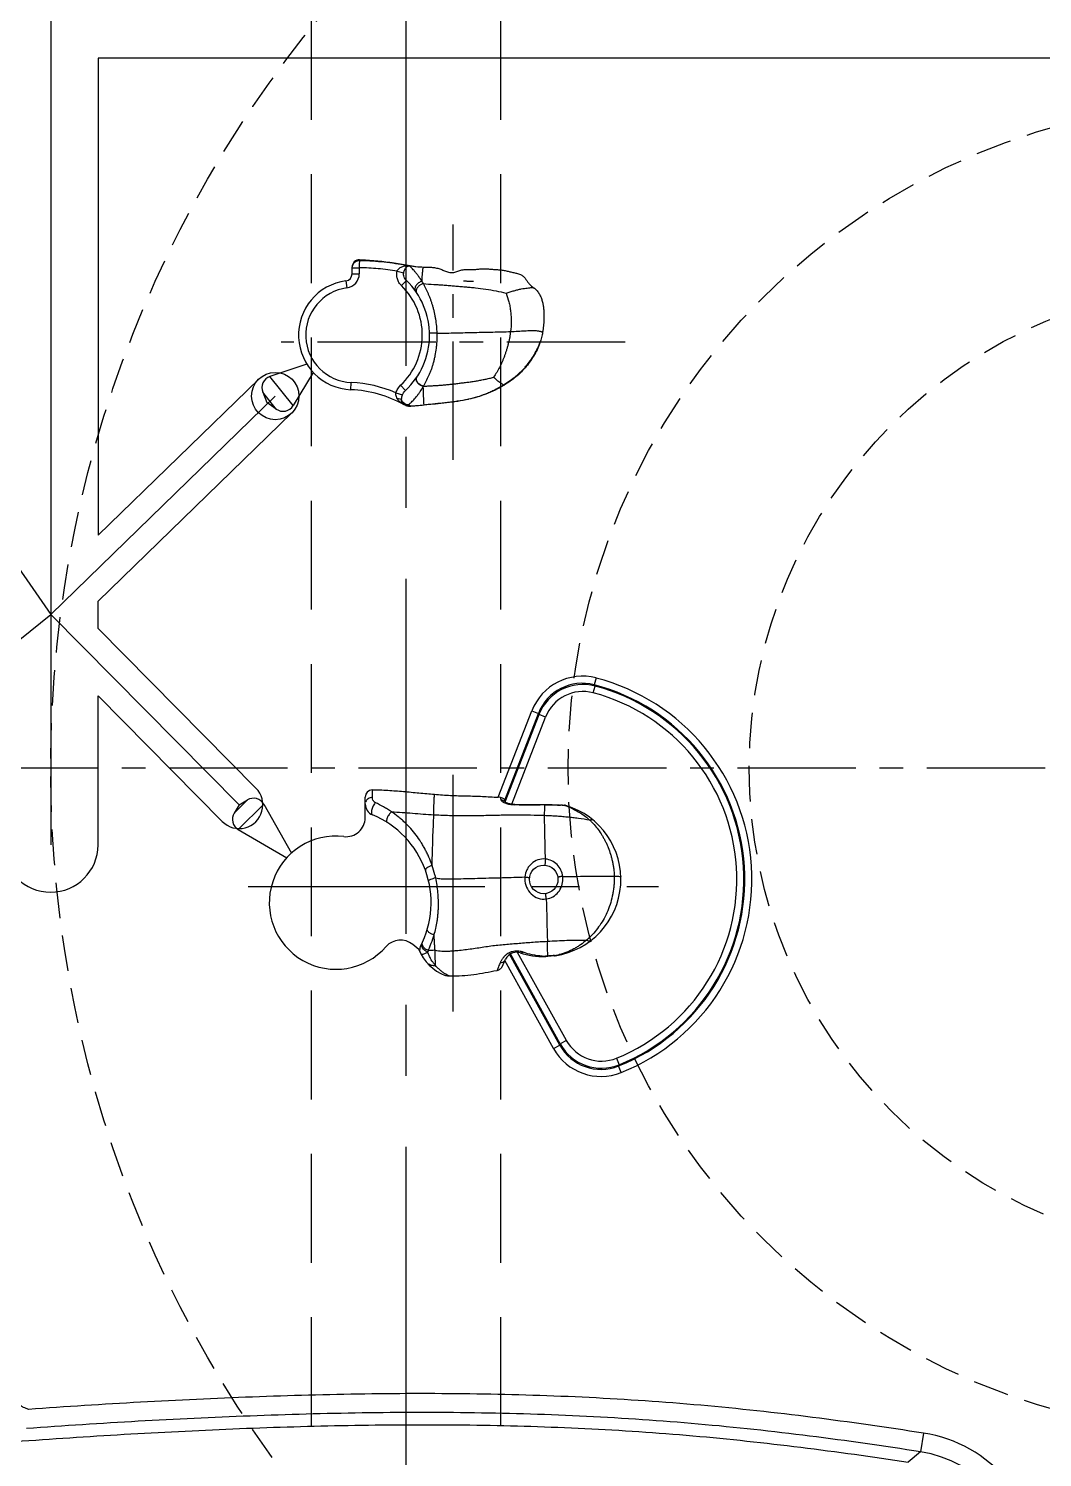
# Model space of a CAD drawing. Header units: millimetres. Extents: x 23075 to 24509, y -21593 to -20579.
# Drawn here: x 24181.1 to 24224, y -20896 to -20835.6 of the extents above; entities that cross this region are included whole.
import ezdxf

# ---------------------------------------------------------------- set-up
doc = ezdxf.new("R2010")
doc.units = ezdxf.units.MM
doc.header["$LTSCALE"] = 8
doc.linetypes.add('CENTER', pattern=[2, 1.25, -0.25, 0.25, -0.25])
doc.linetypes.add('HIDDEN', pattern=[0.375, 0.25, -0.125])
for name, color, linetype in [('Cav-cor', 30, 'Continuous'), ('CL', 1, 'Continuous'), ('WT', 4, 'Continuous')]:
    doc.layers.add(name, color=color, linetype=linetype)

msp = doc.modelspace()

# ---------------------------------------------------------------- linework, layer by layer
at = {"linetype": 'CENTER', "ltscale": 0.5}
msp.add_line((24432.076, -20866.885), (24032.076, -20866.885), dxfattribs=at)
at = {"color": 8, "linetype": 'HIDDEN', "ltscale": 0.75}
for radius in [50, 28.15, 20.5]:
    msp.add_circle((24232.076, -20866.885), radius, dxfattribs=at)
at = {"layer": 'Cav-cor', "color": 241}
for p, q in [((24182.076, -20796.909), (24182.076, -20870.124)), ((24184.076, -20836.885), (24184.076, -20857.044)), ((24229.076, -20836.885), (24184.076, -20836.885)), ((24195.11, -20845.469), (24195.108, -20845.581)), ((24194.805, -20845.994), (24194.805, -20845.701)), ((24194.805, -20845.739), (24195.106, -20845.739)), ((24194.805, -20845.994), (24195.106, -20845.994)), ((24195.106, -20845.739), (24195.106, -20845.994)), ((24196.704, -20845.882), (24196.986, -20845.953)), ((24196.889, -20846.496), (24197.099, -20846.28)), ((24194.544, -20846.293), (24194.585, -20846.592)), ((24199.626, -20846.3), (24199.652, -20846.301)), ((24199.652, -20846.301), (24199.68, -20846.302)), ((24199.68, -20846.302), (24199.71, -20846.302)), ((24199.71, -20846.302), (24199.929, -20846.305)), ((24174.076, -20848.885), (24182.076, -20860.385)), ((24192.895, -20849.809), (24191.332, -20850.335)), ((24184.076, -20857.044), (24190.862, -20850.443)), ((24192.314, -20851.563), (24191.332, -20850.335)), ((24193.166, -20850.162), (24192.314, -20851.563)), ((24191.028, -20850.999), (24191.209, -20851.44)), ((24191.6, -20851.713), (24191.028, -20850.999)), ((24194.755, -20850.893), (24194.768, -20850.592)), ((24196.653, -20851.023), (24196.934, -20851.107)), ((24196.851, -20850.707), (24197.058, -20850.927)), ((24182.076, -20860.385), (24191.559, -20851.16)), ((24191.6, -20851.713), (24191.209, -20851.44)), ((24197.205, -20851.516), (24197.218, -20851.503)), ((24197.218, -20851.503), (24197.233, -20851.49)), ((24197.278, -20851.594), (24197.278, -20851.594)), ((24197.358, -20851.589), (24197.279, -20851.594)), ((24184.076, -20859.835), (24192.257, -20851.877)), ((24184.076, -20860.986), (24184.076, -20859.835)), ((24168.139, -20871.618), (24182.076, -20860.385)), ((24182.076, -20860.385), (24190.034, -20868.434)), ((24190.745, -20867.731), (24184.076, -20860.986)), ((24205.106, -20863.074), (24205.031, -20863.363)), ((24204.989, -20863.702), (24205.066, -20863.413)), ((24184.076, -20870.124), (24184.076, -20863.83)), ((24184.076, -20863.83), (24189.323, -20869.137)), ((24200.976, -20868.113), (24202.394, -20864.462)), ((24201.251, -20868.231), (24202.673, -20864.57)), ((24201.263, -20868.311), (24202.697, -20864.617)), ((24201.548, -20868.401), (24202.975, -20864.726)), ((24202.394, -20864.462), (24202.673, -20864.57)), ((24202.975, -20864.726), (24202.697, -20864.617)), ((24190.384, -20868.226), (24189.822, -20868.782)), ((24190.034, -20868.434), (24189.822, -20868.782)), ((24191.074, -20868.409), (24189.997, -20869.474)), ((24190.034, -20868.434), (24190.384, -20868.226)), ((24191.074, -20868.409), (24192.244, -20870.473)), ((24195.358, -20868.976), (24195.358, -20868.103)), ((24202.952, -20868.435), (24203.108, -20868.436)), ((24189.997, -20869.474), (24192.047, -20870.667)), ((24197.619, -20874.551), (24197.362, -20874.335)), ((24201.134, -20875.273), (24201.286, -20874.954)), ((24203.31, -20878.727), (24201.257, -20875.016)), ((24201.465, -20874.737), (24201.451, -20874.75)), ((24203.572, -20878.582), (24201.451, -20874.75)), ((24203.59, -20878.532), (24201.486, -20874.732)), ((24203.851, -20878.388), (24201.791, -20874.666)), ((24203.023, -20874.826), (24202.976, -20874.831)), ((24203.068, -20874.822), (24203.023, -20874.826)), ((24203.31, -20878.727), (24203.572, -20878.582)), ((24203.851, -20878.388), (24203.59, -20878.532)), ((24205.972, -20879.136), (24206.084, -20879.413)), ((24206.168, -20879.744), (24206.057, -20879.467)), ((24218.935, -20894.981), (24218.812, -20895.77)), ((24218.812, -20895.77), (24218.287, -20896.208))]:
    msp.add_line(p, q, dxfattribs=at)
for points in [[(24199.512, -20846.294), (24199.522, -20846.295), (24199.542, -20846.296)], [(24199.542, -20846.296), (24199.553, -20846.297), (24199.564, -20846.297), (24199.576, -20846.298), (24199.588, -20846.299), (24199.6, -20846.299), (24199.626, -20846.3)]]:
    msp.add_lwpolyline(points, dxfattribs=at)
for centre, radius in [((24191.559, -20851.16), 1), ((24202.895, -20871.584), 0.603)]:
    msp.add_circle(centre, radius, dxfattribs=at)
for centre, radius, start, end in [((24195.106, -20845.701), 0.302, 88.15311, 179.96012), ((24195.106, -20845.748), 0.305, 89.23704, 125.04866), ((24194.981, -20856.456), 11.015, 88.30097, 89.32949), ((24194.503, -20845.994), 0.301, 277.73638, 0), ((24194.503, -20845.994), 0.603, 277.73638, 0), ((24194.855, -20848.584), 3.216, 313.22593, 45.75374), ((24194.855, -20848.584), 2.312, 97.73638, 267.50809), ((24194.855, -20848.584), 2.01, 97.73638, 267.50809), ((24194.855, -20848.584), 2.914, 313.22593, 45.75372), ((24191.491, -20850.809), 0.5, 108.60803, 202.28803), ((24194.535, -20855.941), 5.053, 60.78028, 87.50809), ((24194.535, -20855.941), 5.355, 66.70273, 87.50809), ((24194.756, -20849.06), 3.495, 330.93278, 331.1607), ((24199.067, -20847.649), 3.688, 291.97482, 292.48793), ((24191.887, -20851.304), 0.5, 235.00803, 328.68803), ((24197.187, -20851.217), 0.316, 200.99194, 228.7467), ((24197.108, -20851.349), 0.212, 203.03965, 209.59867), ((24197.248, -20851.084), 0.512, 262.59392, 273.5152), ((24195.781, -20849.983), 2.092, 312.26215, 312.89974), ((24197.877, -20850.517), 1.227, 235.78837, 236.76644), ((24196.135, -20836.135), 15.492, 274.20114, 274.67731), ((24198.608, -20846.089), 5.316, 281.96028, 282.15532), ((24204.528, -20865.288), 2.289, 75.3776, 158.83813), ((24202.895, -20871.584), 8.792, 291.85372, 75.43575), ((24204.527, -20865.285), 1.987, 75.30236, 158.91339), ((24204.554, -20865.339), 1.993, 75.14058, 158.76296), ((24204.553, -20865.336), 1.692, 75.06478, 158.83874), ((24202.895, -20871.584), 8.155, 292.16347, 75.12354), ((24180.429, -20880.425), 29.94, 34.62613, 34.74251), ((24202.895, -20871.584), 8.494, 291.85372, 75.43575), ((24202.895, -20871.584), 8.454, 292.16347, 75.12354), ((24185.353, -20873.436), 19.456, 26.95151, 27.1077), ((24190.034, -20868.434), 1, 224.67354, 44.67354), ((24195.659, -20868.103), 0.302, 91.32777, 180.00146), ((24190.639, -20868.656), 0.5, 29.53723, 120.7349), ((24195.86, -20868.394), 0.502, 180, 247.39074), ((24200.756, -20871.623), 3.517, 84.96414, 86.40256), ((24201.679, -20867.081), 1.346, 264.63546, 269.87647), ((24201.529, -20918.355), 49.928, 89.62698, 89.83211), ((24202.667, -20894.254), 25.821, 89.36752, 89.82284), ((24202.895, -20871.584), 3.261, 278.5207, 73.27852), ((24203.28, -20874.627), 6.186, 85.45954, 87.02993), ((24202.947, -20870.934), 2.607, 70.21918, 71.62047), ((24203.748, -20868.744), 0.296, 73.27846, 85.75927), ((24202.774, -20871.418), 3.121, 68.9512, 70.2299), ((24202.734, -20871.523), 3.233, 66.19202, 68.95885), ((24190.249, -20869.042), 0.5, 148.61219, 239.80986), ((24194.554, -20868.976), 0.804, 263.13996, 0), ((24194.121, -20872.568), 4.02, 332.55076, 67.39074), ((24202.618, -20871.465), 3.261, 45.23607, 47.18811), ((24203.127, -20870.95), 2.537, 41.56969, 45.22373), ((24194.121, -20872.568), 2.814, 83.13996, 318.82381), ((24182.076, -20870.124), 2, 180, 0), ((24203.004, -20871.559), 0.904, 175.11004, 180.4712), ((24202.762, -20871.564), 0.946, 359.67812, 6.56165), ((24678.005, -20861.384), 475.128, 181.32995, 181.54535), ((24202.715, -20871.785), 3.088, 312.48924, 313.52453), ((24196.845, -20874.951), 0.804, 50, 138.82381), ((24199.471, -20873.771), 2.01, 202.83126, 248.36821), ((24197.956, -20874.561), 0.301, 152.55076, 193.9281), ((24198.109, -20874.246), 0.41, 239.0598, 254.14412), ((24200.748, -20875.838), 3, 155.24719, 156.48048), ((24201.763, -20875.353), 0.741, 105.99367, 116.26189), ((24201.765, -20875.358), 0.747, 96.86633, 105.99201), ((24201.762, -20875.34), 0.729, 88.82585, 96.80322), ((24201.762, -20875.326), 0.714, 87.8591, 88.82447), ((24201.761, -20875.34), 0.728, 78.86171, 87.8215), ((24202.824, -20871.905), 2.926, 310.02214, 312.50043), ((24204.435, -20876.544), 3.673, 156.8917, 157.38377), ((24201.71, -20875.381), 0.711, 154.92982, 156.9006), ((24201.741, -20875.395), 0.745, 152.78591, 154.91337), ((24201.874, -20875.45), 0.887, 140.02545, 142.9887), ((24201.854, -20875.434), 0.862, 138.73537, 140.01926), ((24201.74, -20875.171), 0.502, 131.0406, 154.48361), ((24201.752, -20875.328), 0.714, 116.3328, 125.11425), ((24201.726, -20875.312), 0.649, 84.18597, 85.29754), ((24201.74, -20875.171), 0.508, 72.14587, 84.15712), ((24202.895, -20871.584), 3.261, 252.14587, 271.03218), ((24202.952, -20872.339), 2.492, 267.3027, 270.04721), ((24202.952, -20872.284), 2.547, 270.04205, 270.53459), ((24202.949, -20874.548), 0.296, 271.03218, 275.70587), ((24204.201, -20886.935), 12.154, 95.55695, 95.77365), ((24204.19, -20886.827), 12.046, 95.34074, 95.55757), ((24203.962, -20884.485), 9.704, 94.7965, 95.28347), ((24203.966, -20884.445), 9.652, 94.48998, 95.33167), ((24204.044, -20885.466), 10.689, 94.28097, 94.79633), ((24204.154, -20886.845), 12.06, 93.80384, 94.48865), ((24204.155, -20886.957), 12.184, 93.77225, 94.27789), ((24202.956, -20872.271), 2.56, 278.92116, 279.44551), ((24203.334, -20874.516), 0.296, 273.82327, 278.5207), ((24202.965, -20872.318), 2.511, 279.42564, 283.2957), ((24205.314, -20877.621), 2.289, 208.90327, 291.91047), ((24185.16, -20872.029), 19.543, 340.40703, 340.56199), ((24205.313, -20877.624), 1.987, 208.8288, 291.98492), ((24205.333, -20877.567), 1.993, 208.97748, 292.14599), ((24205.332, -20877.57), 1.692, 208.90252, 292.22096), ((24179.182, -20865.638), 30.224, 332.77144, 332.8862), ((24218.046, -20900.701), 5.79, 359.97951, 81.16235), ((24218.048, -20900.699), 4.988, 359.95138, 81.19048)]:
    msp.add_arc(centre, radius, start, end, dxfattribs=at)
for points, knots in [([(24194.931, -20845.498), (24194.898, -20845.521), (24194.84, -20845.582), (24194.813, -20845.661), (24194.807, -20845.702)], [0, 0, 0, 0, 0.501304, 1, 1, 1, 1]), ([(24195.108, -20845.581), (24195.108, -20845.593), (24195.108, -20845.646), (24195.106, -20845.699), (24195.106, -20845.739)], [0, 0, 0, 0, 0.232693, 1, 1, 1, 1]), ([(24195.11, -20845.443), (24195.11, -20845.436), (24195.111, -20845.426), (24195.112, -20845.413), (24195.114, -20845.406), (24195.115, -20845.403), (24195.115, -20845.401), (24195.116, -20845.4), (24195.116, -20845.4)], [0, 0, 0, 0, 0.434832, 0.743168, 0.852979, 0.932648, 0.981514, 1, 1, 1, 1]), ([(24195.11, -20845.443), (24195.11, -20845.444), (24195.111, -20845.453), (24195.11, -20845.462), (24195.11, -20845.469)], [0, 0, 0, 0, 0.170696, 1, 1, 1, 1]), ([(24195.116, -20845.4), (24195.23, -20845.404), (24195.459, -20845.414), (24195.801, -20845.441), (24196.142, -20845.475), (24196.425, -20845.514), (24196.651, -20845.552), (24196.82, -20845.579), (24196.989, -20845.608), (24197.158, -20845.637), (24197.327, -20845.667), (24197.554, -20845.697), (24197.726, -20845.705), (24197.839, -20845.716)], [0, 0, 0, 0, 0.125, 0.249999, 0.375001, 0.499998, 0.562499, 0.625, 0.687501, 0.750002, 0.812502, 0.874999, 1, 1, 1, 1]), ([(24197.234, -20845.656), (24197.074, -20845.634), (24196.755, -20845.586), (24196.115, -20845.498), (24195.631, -20845.456), (24195.308, -20845.447)], [0, 0, 0, 0, 0.249992, 0.500028, 1, 1, 1, 1]), ([(24196.704, -20845.882), (24196.723, -20845.831), (24196.797, -20845.745), (24196.939, -20845.678), (24197.087, -20845.649), (24197.186, -20845.651), (24197.234, -20845.656)], [0, 0, 0, 0, 0.268119, 0.519681, 0.761152, 1, 1, 1, 1]), ([(24196.986, -20845.953), (24196.996, -20845.904), (24197.025, -20845.821), (24197.091, -20845.725), (24197.16, -20845.67), (24197.211, -20845.657), (24197.234, -20845.656)], [0, 0, 0, 0, 0.363779, 0.632049, 0.833044, 1, 1, 1, 1]), ([(24197.756, -20846.318), (24197.741, -20846.294), (24197.71, -20846.247), (24197.65, -20846.159), (24197.581, -20846.058), (24197.496, -20845.956), (24197.425, -20845.866), (24197.359, -20845.796), (24197.306, -20845.736), (24197.265, -20845.692), (24197.242, -20845.667), (24197.234, -20845.656)], [0, 0, 0, 0, 0.101163, 0.198704, 0.377207, 0.535993, 0.670939, 0.784989, 0.879621, 0.954245, 1, 1, 1, 1]), ([(24196.704, -20845.882), (24196.44, -20845.844), (24195.909, -20845.772), (24195.374, -20845.743), (24195.106, -20845.739)], [0, 0, 0, 0, 0.500032, 1, 1, 1, 1]), ([(24196.889, -20846.496), (24196.849, -20846.457), (24196.778, -20846.369), (24196.708, -20846.215), (24196.679, -20846.049), (24196.691, -20845.936), (24196.704, -20845.882)], [0, 0, 0, 0, 0.250096, 0.500117, 0.750082, 1, 1, 1, 1]), ([(24197.099, -20846.28), (24197.057, -20846.239), (24197.004, -20846.162), (24196.976, -20846.044), (24196.979, -20845.982), (24196.986, -20845.953)], [0, 0, 0, 0, 0.493846, 0.745694, 1, 1, 1, 1]), ([(24197.756, -20846.318), (24197.761, -20846.226), (24197.769, -20846.071), (24197.782, -20845.917), (24197.789, -20845.855)], [0, 0, 0, 0, 0.594872, 1, 1, 1, 1]), ([(24197.789, -20845.855), (24197.794, -20845.821), (24197.8, -20845.773), (24197.815, -20845.724), (24197.824, -20845.714)], [0, 0, 0, 0, 0.702266, 1, 1, 1, 1]), ([(24197.839, -20845.716), (24197.899, -20845.722), (24198.018, -20845.723), (24198.197, -20845.72), (24198.375, -20845.748), (24198.546, -20845.803), (24198.684, -20845.86), (24198.794, -20845.905), (24198.88, -20845.933), (24198.968, -20845.95), (24199.058, -20845.947), (24199.146, -20845.928), (24199.26, -20845.89), (24199.398, -20845.835), (24199.577, -20845.806), (24199.756, -20845.814), (24199.935, -20845.819), (24200.113, -20845.802), (24200.291, -20845.784), (24200.471, -20845.785), (24200.59, -20845.795), (24200.649, -20845.799)], [0, 0, 0, 0, 0.062484, 0.124988, 0.187461, 0.249946, 0.31243, 0.343659, 0.374999, 0.406289, 0.437508, 0.468876, 0.500117, 0.562627, 0.625077, 0.687559, 0.750054, 0.812534, 0.875028, 0.937512, 1, 1, 1, 1]), ([(24200.649, -20845.799), (24200.704, -20845.804), (24200.815, -20845.812), (24200.98, -20845.823), (24201.146, -20845.838), (24201.309, -20845.869), (24201.444, -20845.902), (24201.551, -20845.928), (24201.659, -20845.952), (24201.794, -20845.983), (24201.9, -20846.019), (24201.949, -20846.045)], [0, 0, 0, 0, 0.125, 0.249995, 0.375014, 0.499988, 0.625009, 0.687501, 0.750002, 0.874977, 1, 1, 1, 1]), ([(24201.949, -20846.045), (24201.984, -20846.064), (24202.05, -20846.112), (24202.128, -20846.205), (24202.193, -20846.307), (24202.24, -20846.372), (24202.266, -20846.403)], [0, 0, 0, 0, 0.249853, 0.499856, 0.750152, 1, 1, 1, 1]), ([(24197.756, -20846.318), (24197.706, -20846.328), (24197.608, -20846.371), (24197.514, -20846.463), (24197.469, -20846.551), (24197.453, -20846.617), (24197.457, -20846.679), (24197.473, -20846.716), (24197.484, -20846.731)], [0, 0, 0, 0, 0.273218, 0.548145, 0.675716, 0.792671, 0.899527, 1, 1, 1, 1]), ([(24197.813, -20846.412), (24197.77, -20846.422), (24197.709, -20846.448), (24197.637, -20846.5), (24197.553, -20846.579), (24197.502, -20846.677), (24197.513, -20846.748)], [0, 0, 0, 0, 0.271861, 0.411792, 0.548985, 1, 1, 1, 1]), ([(24197.513, -20846.748), (24197.514, -20846.753), (24197.517, -20846.773), (24197.526, -20846.791), (24197.534, -20846.804)], [0, 0, 0, 0, 0.257092, 1, 1, 1, 1]), ([(24197.813, -20846.412), (24197.808, -20846.404), (24197.79, -20846.372), (24197.771, -20846.341), (24197.756, -20846.318)], [0, 0, 0, 0, 0.255542, 1, 1, 1, 1]), ([(24198.396, -20848.506), (24198.394, -20848.406), (24198.378, -20848.207), (24198.346, -20847.96), (24198.311, -20847.765), (24198.281, -20847.622), (24198.247, -20847.482), (24198.208, -20847.345), (24198.166, -20847.213), (24198.123, -20847.084), (24198.076, -20846.96), (24198.024, -20846.841), (24197.972, -20846.727), (24197.923, -20846.616), (24197.868, -20846.512), (24197.832, -20846.445), (24197.813, -20846.412)], [0, 0, 0, 0, 0.136707, 0.27285, 0.340346, 0.407101, 0.472903, 0.537639, 0.601077, 0.662941, 0.72338, 0.782448, 0.839874, 0.894904, 0.94832, 1, 1, 1, 1]), ([(24197.813, -20846.412), (24197.959, -20846.423), (24198.179, -20846.44), (24198.473, -20846.457), (24198.693, -20846.471), (24198.913, -20846.49), (24199.133, -20846.508), (24199.353, -20846.528), (24199.573, -20846.548), (24199.793, -20846.564), (24200.086, -20846.59), (24200.45, -20846.64), (24200.884, -20846.712), (24201.168, -20846.779), (24201.308, -20846.818)], [0, 0, 0, 0, 0.125173, 0.187808, 0.250433, 0.313049, 0.375687, 0.438319, 0.500951, 0.563612, 0.626234, 0.751476, 0.876368, 1, 1, 1, 1]), ([(24201.308, -20846.818), (24201.365, -20846.799), (24201.478, -20846.762), (24201.642, -20846.71), (24201.797, -20846.669), (24201.941, -20846.635), (24202.072, -20846.611), (24202.192, -20846.6), (24202.298, -20846.583), (24202.366, -20846.575), (24202.398, -20846.577)], [0, 0, 0, 0, 0.161963, 0.316826, 0.460168, 0.592927, 0.711978, 0.81737, 0.915056, 1, 1, 1, 1]), ([(24201.308, -20846.818), (24201.354, -20846.938), (24201.413, -20847.127), (24201.47, -20847.386), (24201.501, -20847.591), (24201.518, -20847.802), (24201.527, -20848.085), (24201.511, -20848.298), (24201.493, -20848.439)], [0, 0, 0, 0, 0.234971, 0.35789, 0.484043, 0.612393, 0.741708, 1, 1, 1, 1]), ([(24202.266, -20846.403), (24202.29, -20846.431), (24202.341, -20846.484), (24202.455, -20846.576), (24202.544, -20846.641), (24202.597, -20846.691)], [0, 0, 0, 0, 0.250201, 0.500078, 1, 1, 1, 1]), ([(24202.398, -20846.577), (24202.417, -20846.577), (24202.452, -20846.584), (24202.485, -20846.598), (24202.5, -20846.605)], [0, 0, 0, 0, 0.537506, 1, 1, 1, 1]), ([(24202.597, -20846.691), (24202.616, -20846.71), (24202.649, -20846.754), (24202.69, -20846.823), (24202.732, -20846.892), (24202.769, -20846.964), (24202.798, -20847.039), (24202.823, -20847.116), (24202.846, -20847.194), (24202.869, -20847.299), (24202.889, -20847.433), (24202.906, -20847.648), (24202.908, -20847.809), (24202.906, -20847.917)], [0, 0, 0, 0, 0.062443, 0.124946, 0.187455, 0.249956, 0.312466, 0.374975, 0.437484, 0.499995, 0.624998, 0.750003, 1, 1, 1, 1]), ([(24197.818, -20850.745), (24197.837, -20850.711), (24197.877, -20850.639), (24197.957, -20850.49), (24198.034, -20850.332), (24198.105, -20850.166), (24198.155, -20850.033), (24198.202, -20849.895), (24198.246, -20849.753), (24198.283, -20849.605), (24198.325, -20849.402), (24198.36, -20849.195), (24198.382, -20848.985), (24198.393, -20848.826), (24198.399, -20848.666), (24198.397, -20848.559), (24198.396, -20848.506)], [0, 0, 0, 0, 0.05113, 0.104368, 0.216788, 0.275682, 0.336212, 0.398413, 0.462058, 0.526995, 0.59302, 0.727376, 0.795244, 0.863347, 0.931611, 1, 1, 1, 1]), ([(24198.396, -20848.506), (24198.375, -20848.507), (24198.334, -20848.507), (24198.275, -20848.509), (24198.219, -20848.509), (24198.17, -20848.509), (24198.134, -20848.509), (24198.11, -20848.509), (24198.096, -20848.508), (24198.086, -20848.508), (24198.077, -20848.507), (24198.073, -20848.507), (24198.07, -20848.506), (24198.07, -20848.506)], [0, 0, 0, 0, 0.190359, 0.375944, 0.548591, 0.701173, 0.827155, 0.878466, 0.921228, 0.955025, 0.979482, 0.994409, 1, 1, 1, 1]), ([(24198.396, -20848.506), (24198.528, -20848.508), (24198.793, -20848.502), (24199.188, -20848.492), (24199.583, -20848.482), (24199.976, -20848.473), (24200.366, -20848.464), (24200.751, -20848.456), (24201.126, -20848.447), (24201.373, -20848.441), (24201.493, -20848.439)], [0, 0, 0, 0, 0.128065, 0.255943, 0.383394, 0.510581, 0.636424, 0.761128, 0.88314, 1, 1, 1, 1]), ([(24201.493, -20848.439), (24201.488, -20848.484), (24201.475, -20848.575), (24201.453, -20848.71), (24201.426, -20848.843), (24201.393, -20848.974), (24201.359, -20849.104), (24201.32, -20849.232), (24201.278, -20849.357), (24201.235, -20849.481), (24201.189, -20849.603), (24201.138, -20849.721), (24201.083, -20849.836), (24200.975, -20850.057), (24200.87, -20850.232), (24200.776, -20850.364)], [0, 0, 0, 0, 0.066036, 0.132333, 0.197912, 0.262927, 0.327802, 0.392121, 0.455951, 0.519447, 0.582341, 0.644368, 0.705677, 0.766409, 1, 1, 1, 1]), ([(24201.493, -20848.439), (24201.599, -20848.433), (24201.801, -20848.42), (24202.083, -20848.402), (24202.295, -20848.393), (24202.441, -20848.393), (24202.531, -20848.395), (24202.609, -20848.401), (24202.673, -20848.409), (24202.725, -20848.42), (24202.766, -20848.431), (24202.798, -20848.441), (24202.82, -20848.447), (24202.835, -20848.446), (24202.849, -20848.439), (24202.856, -20848.428), (24202.859, -20848.42)], [0, 0, 0, 0, 0.23014, 0.437295, 0.613777, 0.688864, 0.753921, 0.809998, 0.856624, 0.89435, 0.924962, 0.948594, 0.966502, 0.974043, 0.981508, 1, 1, 1, 1]), ([(24202.859, -20848.42), (24202.846, -20848.492), (24202.815, -20848.635), (24202.776, -20848.777), (24202.754, -20848.847)], [0, 0, 0, 0, 0.499999, 1, 1, 1, 1]), ([(24201.196, -20850.687), (24201.284, -20850.635), (24201.413, -20850.549), (24201.581, -20850.43), (24201.705, -20850.338), (24201.824, -20850.24), (24201.934, -20850.133), (24202.041, -20850.021), (24202.178, -20849.868), (24202.335, -20849.665), (24202.504, -20849.408), (24202.648, -20849.135), (24202.723, -20848.944), (24202.754, -20848.847)], [0, 0, 0, 0, 0.125293, 0.187983, 0.250608, 0.313108, 0.375656, 0.438218, 0.500716, 0.625643, 0.750526, 0.875254, 1, 1, 1, 1]), ([(24202.754, -20848.847), (24202.723, -20848.944), (24202.649, -20849.136), (24202.51, -20849.41), (24202.345, -20849.67), (24202.159, -20849.914), (24201.988, -20850.106), (24201.842, -20850.249), (24201.687, -20850.383), (24201.481, -20850.536), (24201.31, -20850.649), (24201.222, -20850.702)], [0, 0, 0, 0, 0.124992, 0.250007, 0.374983, 0.499981, 0.624998, 0.687515, 0.749995, 0.875022, 1, 1, 1, 1]), ([(24197.811, -20850.758), (24197.761, -20850.746), (24197.667, -20850.703), (24197.574, -20850.616), (24197.527, -20850.532), (24197.51, -20850.47), (24197.511, -20850.411), (24197.525, -20850.376), (24197.535, -20850.361)], [0, 0, 0, 0, 0.278153, 0.555545, 0.682797, 0.798313, 0.902686, 1, 1, 1, 1]), ([(24197.548, -20850.544), (24197.531, -20850.513), (24197.514, -20850.461), (24197.52, -20850.394), (24197.533, -20850.365), (24197.541, -20850.352)], [0, 0, 0, 0, 0.538057, 0.775461, 1, 1, 1, 1]), ([(24197.818, -20850.745), (24197.881, -20850.742), (24198.007, -20850.735), (24198.196, -20850.724), (24198.385, -20850.713), (24198.574, -20850.703), (24198.761, -20850.685), (24198.948, -20850.666), (24199.135, -20850.645), (24199.321, -20850.621), (24199.506, -20850.599), (24199.692, -20850.576), (24199.876, -20850.55), (24200.06, -20850.522), (24200.242, -20850.487), (24200.422, -20850.452), (24200.601, -20850.412), (24200.718, -20850.381), (24200.776, -20850.364)], [0, 0, 0, 0, 0.063392, 0.126754, 0.190097, 0.253373, 0.316486, 0.37941, 0.4422, 0.504912, 0.56749, 0.629938, 0.692273, 0.754477, 0.816496, 0.878056, 0.939252, 1, 1, 1, 1]), ([(24200.776, -20850.364), (24200.827, -20850.409), (24200.899, -20850.473), (24200.992, -20850.548), (24201.048, -20850.59), (24201.095, -20850.622), (24201.144, -20850.653), (24201.176, -20850.674), (24201.196, -20850.687)], [0, 0, 0, 0, 0.386867, 0.54344, 0.673831, 0.781991, 0.868347, 1, 1, 1, 1]), ([(24196.699, -20851.252), (24196.69, -20851.235), (24196.658, -20851.164), (24196.642, -20851.082), (24196.653, -20851.023)], [0, 0, 0, 0, 0.240484, 1, 1, 1, 1]), ([(24196.653, -20851.023), (24196.671, -20850.963), (24196.724, -20850.848), (24196.805, -20850.75), (24196.851, -20850.707)], [0, 0, 0, 0, 0.499894, 1, 1, 1, 1]), ([(24196.892, -20851.33), (24196.893, -20851.314), (24196.897, -20851.238), (24196.914, -20851.163), (24196.934, -20851.107)], [0, 0, 0, 0, 0.213831, 1, 1, 1, 1]), ([(24196.934, -20851.107), (24196.941, -20851.09), (24196.971, -20851.023), (24197.018, -20850.964), (24197.058, -20850.927)], [0, 0, 0, 0, 0.253271, 1, 1, 1, 1]), ([(24197.279, -20851.446), (24197.323, -20851.404), (24197.39, -20851.335), (24197.478, -20851.236), (24197.548, -20851.153), (24197.617, -20851.065), (24197.706, -20850.933), (24197.771, -20850.83), (24197.811, -20850.758)], [0, 0, 0, 0, 0.209443, 0.32877, 0.454689, 0.583338, 0.714689, 1, 1, 1, 1]), ([(24197.818, -20850.745), (24197.79, -20850.739), (24197.683, -20850.701), (24197.589, -20850.619), (24197.548, -20850.544)], [0, 0, 0, 0, 0.251895, 1, 1, 1, 1]), ([(24197.843, -20851.529), (24197.834, -20851.448), (24197.825, -20851.191), (24197.815, -20850.933), (24197.811, -20850.758)], [0, 0, 0, 0, 0.316883, 1, 1, 1, 1]), ([(24199.728, -20851.285), (24199.85, -20851.259), (24200.093, -20851.197), (24200.331, -20851.116), (24200.447, -20851.069)], [0, 0, 0, 0, 0.500078, 1, 1, 1, 1]), ([(24200.451, -20851.083), (24200.334, -20851.127), (24200.095, -20851.204), (24199.853, -20851.269), (24199.732, -20851.298)], [0, 0, 0, 0, 0.499913, 1, 1, 1, 1]), ([(24201.222, -20850.702), (24201.099, -20850.775), (24200.85, -20850.919), (24200.585, -20851.033), (24200.451, -20851.083)], [0, 0, 0, 0, 0.5, 1, 1, 1, 1]), ([(24200.477, -20851.057), (24200.54, -20851.031), (24200.663, -20850.976), (24200.845, -20850.888), (24201.022, -20850.791), (24201.138, -20850.721), (24201.196, -20850.687)], [0, 0, 0, 0, 0.250054, 0.500079, 0.750006, 1, 1, 1, 1]), ([(24201.196, -20850.687), (24201.198, -20850.688), (24201.207, -20850.694), (24201.216, -20850.698), (24201.222, -20850.702)], [0, 0, 0, 0, 0.309606, 1, 1, 1, 1]), ([(24196.794, -20851.378), (24196.785, -20851.369), (24196.748, -20851.33), (24196.717, -20851.287), (24196.699, -20851.252)], [0, 0, 0, 0, 0.24832, 1, 1, 1, 1]), ([(24196.699, -20851.252), (24196.738, -20851.255), (24196.808, -20851.268), (24196.872, -20851.306), (24196.892, -20851.33)], [0, 0, 0, 0, 0.554208, 1, 1, 1, 1]), ([(24196.896, -20851.372), (24196.896, -20851.369), (24196.894, -20851.355), (24196.893, -20851.341), (24196.892, -20851.33)], [0, 0, 0, 0, 0.239184, 1, 1, 1, 1]), ([(24196.913, -20851.432), (24196.911, -20851.427), (24196.904, -20851.408), (24196.899, -20851.388), (24196.896, -20851.372)], [0, 0, 0, 0, 0.232051, 1, 1, 1, 1]), ([(24196.983, -20851.517), (24196.976, -20851.513), (24196.953, -20851.495), (24196.934, -20851.472), (24196.924, -20851.453)], [0, 0, 0, 0, 0.276535, 1, 1, 1, 1]), ([(24197.187, -20851.531), (24197.15, -20851.532), (24197.074, -20851.519), (24197.008, -20851.48), (24196.979, -20851.455)], [0, 0, 0, 0, 0.496012, 1, 1, 1, 1]), ([(24197.058, -20851.547), (24197.06, -20851.547), (24197.068, -20851.548), (24197.076, -20851.548), (24197.083, -20851.549)], [0, 0, 0, 0, 0.237337, 1, 1, 1, 1]), ([(24197.083, -20851.549), (24197.087, -20851.549), (24197.109, -20851.549), (24197.131, -20851.546), (24197.147, -20851.542)], [0, 0, 0, 0, 0.226131, 1, 1, 1, 1]), ([(24197.147, -20851.542), (24197.15, -20851.542), (24197.164, -20851.539), (24197.177, -20851.535), (24197.187, -20851.531)], [0, 0, 0, 0, 0.237278, 1, 1, 1, 1]), ([(24197.27, -20851.586), (24197.263, -20851.58), (24197.241, -20851.566), (24197.219, -20851.552), (24197.205, -20851.543)], [0, 0, 0, 0, 0.35377, 1, 1, 1, 1]), ([(24197.233, -20851.49), (24197.236, -20851.486), (24197.252, -20851.472), (24197.267, -20851.457), (24197.279, -20851.446)], [0, 0, 0, 0, 0.237514, 1, 1, 1, 1]), ([(24197.398, -20851.576), (24197.436, -20851.573), (24197.584, -20851.56), (24197.733, -20851.545), (24197.843, -20851.529)], [0, 0, 0, 0, 0.254698, 1, 1, 1, 1]), ([(24197.843, -20851.529), (24197.921, -20851.522), (24198.077, -20851.504), (24198.311, -20851.48), (24198.545, -20851.456), (24198.779, -20851.433), (24199.013, -20851.406), (24199.324, -20851.359), (24199.556, -20851.322), (24199.71, -20851.289)], [0, 0, 0, 0, 0.124761, 0.24975, 0.374805, 0.499864, 0.624896, 0.749933, 1, 1, 1, 1]), ([(24197.847, -20851.549), (24197.846, -20851.547), (24197.844, -20851.541), (24197.843, -20851.534), (24197.843, -20851.529)], [0, 0, 0, 0, 0.31868, 1, 1, 1, 1]), ([(24199.732, -20851.298), (24199.423, -20851.371), (24198.95, -20851.428), (24198.32, -20851.498), (24198.005, -20851.533), (24197.847, -20851.549)], [0, 0, 0, 0, 0.499871, 0.749933, 1, 1, 1, 1]), ([(24195.652, -20867.801), (24195.762, -20867.799), (24195.982, -20867.798), (24196.312, -20867.817), (24196.642, -20867.841), (24196.971, -20867.867), (24197.299, -20867.898), (24197.628, -20867.932), (24197.957, -20867.962), (24198.176, -20867.979), (24198.286, -20867.988)], [0, 0, 0, 0, 0.125, 0.25, 0.375, 0.5, 0.625, 0.75, 0.875, 1, 1, 1, 1]), ([(24195.665, -20868.123), (24195.666, -20868.079), (24195.667, -20868.018), (24195.667, -20867.942), (24195.666, -20867.897), (24195.664, -20867.86), (24195.661, -20867.832), (24195.656, -20867.813), (24195.654, -20867.803), (24195.652, -20867.801)], [0, 0, 0, 0, 0.41035, 0.567577, 0.70483, 0.82119, 0.911094, 0.971916, 1, 1, 1, 1]), ([(24198.254, -20868.853), (24198.256, -20868.793), (24198.257, -20868.679), (24198.26, -20868.519), (24198.263, -20868.381), (24198.267, -20868.265), (24198.272, -20868.17), (24198.276, -20868.092), (24198.281, -20868.033), (24198.283, -20868), (24198.286, -20867.988)], [0, 0, 0, 0, 0.208456, 0.394691, 0.554972, 0.687187, 0.796475, 0.885253, 0.957261, 1, 1, 1, 1]), ([(24198.286, -20867.988), (24198.398, -20867.997), (24198.621, -20868.017), (24198.958, -20868.037), (24199.294, -20868.048), (24199.743, -20868.058), (24200.304, -20868.074), (24200.752, -20868.099), (24200.976, -20868.113)], [0, 0, 0, 0, 0.125008, 0.249997, 0.375003, 0.500009, 0.750003, 1, 1, 1, 1]), ([(24195.665, -20868.123), (24195.602, -20868.122), (24195.506, -20868.148), (24195.414, -20868.229), (24195.383, -20868.282), (24195.373, -20868.309)], [0, 0, 0, 0, 0.5114, 0.759769, 1, 1, 1, 1]), ([(24195.792, -20868.342), (24195.774, -20868.359), (24195.74, -20868.399), (24195.696, -20868.47), (24195.66, -20868.55), (24195.634, -20868.633), (24195.62, -20868.71), (24195.62, -20868.777), (24195.633, -20868.829), (24195.655, -20868.852), (24195.667, -20868.857)], [0, 0, 0, 0, 0.128417, 0.276081, 0.432552, 0.586324, 0.726161, 0.842993, 0.932428, 1, 1, 1, 1]), ([(24195.792, -20868.342), (24195.766, -20868.33), (24195.723, -20868.296), (24195.676, -20868.221), (24195.664, -20868.16), (24195.665, -20868.123)], [0, 0, 0, 0, 0.325987, 0.586846, 1, 1, 1, 1]), ([(24196.464, -20868.726), (24196.411, -20868.69), (24196.302, -20868.618), (24196.081, -20868.485), (24195.908, -20868.396), (24195.792, -20868.342)], [0, 0, 0, 0, 0.250439, 0.502416, 1, 1, 1, 1]), ([(24201.064, -20868.12), (24201.067, -20868.125), (24201.07, -20868.14), (24201.074, -20868.164), (24201.08, -20868.193), (24201.084, -20868.213), (24201.085, -20868.224)], [0, 0, 0, 0, 0.172083, 0.416442, 0.693647, 1, 1, 1, 1]), ([(24201.064, -20868.12), (24201.092, -20868.122), (24201.141, -20868.134), (24201.199, -20868.167), (24201.232, -20868.198), (24201.247, -20868.219), (24201.251, -20868.227), (24201.251, -20868.231)], [0, 0, 0, 0, 0.36343, 0.66173, 0.878622, 0.95202, 1, 1, 1, 1]), ([(24201.085, -20868.224), (24201.088, -20868.246), (24201.117, -20868.278), (24201.166, -20868.311), (24201.245, -20868.352), (24201.375, -20868.396), (24201.489, -20868.415), (24201.553, -20868.422)], [0, 0, 0, 0, 0.127199, 0.222401, 0.339636, 0.635509, 1, 1, 1, 1]), ([(24201.085, -20868.224), (24201.116, -20868.225), (24201.177, -20868.236), (24201.231, -20868.264), (24201.256, -20868.282)], [0, 0, 0, 0, 0.502155, 1, 1, 1, 1]), ([(24201.251, -20868.231), (24201.252, -20868.235), (24201.254, -20868.252), (24201.255, -20868.269), (24201.256, -20868.282)], [0, 0, 0, 0, 0.234486, 1, 1, 1, 1]), ([(24201.256, -20868.282), (24201.256, -20868.285), (24201.257, -20868.295), (24201.26, -20868.305), (24201.263, -20868.311)], [0, 0, 0, 0, 0.318289, 1, 1, 1, 1]), ([(24201.263, -20868.311), (24201.264, -20868.314), (24201.269, -20868.319), (24201.28, -20868.326), (24201.297, -20868.335), (24201.33, -20868.35), (24201.382, -20868.367), (24201.428, -20868.379), (24201.454, -20868.384)], [0, 0, 0, 0, 0.037936, 0.103442, 0.196326, 0.315224, 0.622413, 1, 1, 1, 1]), ([(24201.454, -20868.384), (24201.461, -20868.386), (24201.493, -20868.392), (24201.524, -20868.397), (24201.548, -20868.401)], [0, 0, 0, 0, 0.244716, 1, 1, 1, 1]), ([(24201.676, -20868.412), (24201.889, -20868.414), (24202.208, -20868.418), (24202.633, -20868.419), (24202.846, -20868.419), (24202.953, -20868.421)], [0, 0, 0, 0, 0.5, 0.750001, 1, 1, 1, 1]), ([(24201.854, -20868.428), (24202.003, -20868.429), (24202.301, -20868.433), (24202.598, -20868.433), (24202.747, -20868.434)], [0, 0, 0, 0, 0.499999, 1, 1, 1, 1]), ([(24202.929, -20868.876), (24202.929, -20868.832), (24202.933, -20868.748), (24202.941, -20868.601), (24202.947, -20868.498), (24202.952, -20868.435)], [0, 0, 0, 0, 0.29974, 0.573147, 1, 1, 1, 1]), ([(24204.039, -20868.565), (24204.112, -20868.597), (24204.254, -20868.665), (24204.459, -20868.786), (24204.654, -20868.92), (24204.777, -20869.019), (24204.834, -20869.072)], [0, 0, 0, 0, 0.251462, 0.501026, 0.752534, 1, 1, 1, 1]), ([(24196.464, -20868.726), (24196.425, -20868.761), (24196.374, -20868.823), (24196.319, -20868.913), (24196.286, -20868.983), (24196.265, -20869.048), (24196.256, -20869.105), (24196.26, -20869.151), (24196.275, -20869.174), (24196.285, -20869.18)], [0, 0, 0, 0, 0.297141, 0.455248, 0.60622, 0.740739, 0.85166, 0.936083, 1, 1, 1, 1]), ([(24198.182, -20870.995), (24198.142, -20870.877), (24198.078, -20870.702), (24197.972, -20870.479), (24197.89, -20870.317), (24197.805, -20870.159), (24197.682, -20869.954), (24197.51, -20869.71), (24197.28, -20869.433), (24197.071, -20869.217), (24196.892, -20869.056), (24196.709, -20868.901), (24196.563, -20868.795), (24196.464, -20868.726)], [0, 0, 0, 0, 0.129172, 0.192634, 0.255366, 0.317404, 0.379034, 0.502169, 0.626466, 0.751258, 0.81342, 0.875441, 1, 1, 1, 1]), ([(24196.464, -20868.726), (24196.613, -20868.734), (24196.912, -20868.751), (24197.36, -20868.786), (24197.806, -20868.823), (24198.105, -20868.846), (24198.254, -20868.853)], [0, 0, 0, 0, 0.25021, 0.500121, 0.750067, 1, 1, 1, 1]), ([(24198.182, -20870.995), (24198.187, -20870.797), (24198.198, -20870.412), (24198.219, -20869.698), (24198.241, -20869.183), (24198.254, -20868.853)], [0, 0, 0, 0, 0.277981, 0.538404, 1, 1, 1, 1]), ([(24198.254, -20868.853), (24198.351, -20868.858), (24198.546, -20868.865), (24198.838, -20868.876), (24199.13, -20868.883), (24199.422, -20868.883), (24199.714, -20868.886), (24200.006, -20868.886), (24200.298, -20868.88), (24200.591, -20868.871), (24200.883, -20868.866), (24201.175, -20868.861), (24201.468, -20868.856), (24201.76, -20868.853), (24202.052, -20868.856), (24202.442, -20868.861), (24202.734, -20868.869), (24202.929, -20868.876)], [0, 0, 0, 0, 0.06246, 0.12492, 0.187378, 0.249861, 0.312352, 0.374837, 0.437338, 0.499865, 0.562384, 0.624904, 0.687428, 0.749952, 0.812473, 0.874994, 1, 1, 1, 1]), ([(24202.967, -20870.724), (24202.963, -20870.549), (24202.956, -20870.21), (24202.947, -20869.794), (24202.94, -20869.48), (24202.936, -20869.264), (24202.933, -20869.064), (24202.929, -20868.937), (24202.929, -20868.876)], [0, 0, 0, 0, 0.283917, 0.55087, 0.676243, 0.793563, 0.901337, 1, 1, 1, 1]), ([(24202.929, -20868.876), (24203.009, -20868.879), (24203.168, -20868.887), (24203.407, -20868.9), (24203.646, -20868.916), (24203.885, -20868.94), (24204.123, -20868.966), (24204.44, -20869.005), (24204.677, -20869.044), (24204.834, -20869.072)], [0, 0, 0, 0, 0.124993, 0.249954, 0.374894, 0.49986, 0.62486, 0.74987, 1, 1, 1, 1]), ([(24204.834, -20869.072), (24204.844, -20869.068), (24204.879, -20869.055), (24204.918, -20869.05), (24204.945, -20869.056)], [0, 0, 0, 0, 0.282789, 1, 1, 1, 1]), ([(24205.025, -20869.267), (24205.086, -20869.335), (24205.201, -20869.48), (24205.33, -20869.675), (24205.428, -20869.838), (24205.496, -20869.966), (24205.559, -20870.098), (24205.637, -20870.282), (24205.704, -20870.473), (24205.76, -20870.67), (24205.795, -20870.822), (24205.826, -20870.976), (24205.861, -20871.186), (24205.873, -20871.345), (24205.875, -20871.452)], [0, 0, 0, 0, 0.114559, 0.232465, 0.29271, 0.353306, 0.414567, 0.476805, 0.603908, 0.668424, 0.733611, 0.799678, 0.86621, 1, 1, 1, 1]), ([(24198.182, -20870.995), (24198.143, -20871.008), (24198.07, -20871.037), (24197.987, -20871.082), (24197.936, -20871.121), (24197.908, -20871.148), (24197.893, -20871.177), (24197.898, -20871.19)], [0, 0, 0, 0, 0.3483, 0.655743, 0.779486, 0.877815, 1, 1, 1, 1]), ([(24198.335, -20871.524), (24198.325, -20871.479), (24198.283, -20871.3), (24198.228, -20871.124), (24198.182, -20870.995)], [0, 0, 0, 0, 0.25282, 1, 1, 1, 1]), ([(24202.967, -20870.724), (24202.86, -20870.715), (24202.642, -20870.741), (24202.407, -20870.88), (24202.264, -20871.037), (24202.155, -20871.219), (24202.113, -20871.377), (24202.104, -20871.482)], [0, 0, 0, 0, 0.251903, 0.501447, 0.625913, 0.750304, 1, 1, 1, 1]), ([(24202.967, -20870.724), (24202.965, -20870.74), (24202.963, -20870.77), (24202.959, -20870.816), (24202.956, -20870.86), (24202.952, -20870.9), (24202.95, -20870.929), (24202.948, -20870.949), (24202.947, -20870.961), (24202.946, -20870.969), (24202.945, -20870.977), (24202.944, -20870.98), (24202.944, -20870.983), (24202.944, -20870.983)], [0, 0, 0, 0, 0.177271, 0.35754, 0.530334, 0.686578, 0.817932, 0.871915, 0.917153, 0.952996, 0.978915, 0.994649, 1, 1, 1, 1]), ([(24203.701, -20871.456), (24203.69, -20871.364), (24203.639, -20871.182), (24203.476, -20870.948), (24203.243, -20870.787), (24203.06, -20870.733), (24202.967, -20870.724)], [0, 0, 0, 0, 0.249607, 0.498624, 0.748859, 1, 1, 1, 1]), ([(24198.335, -20871.524), (24198.295, -20871.533), (24198.222, -20871.552), (24198.128, -20871.582), (24198.067, -20871.609), (24198.039, -20871.628), (24198.033, -20871.639), (24198.033, -20871.643)], [0, 0, 0, 0, 0.367279, 0.684861, 0.903227, 0.965742, 1, 1, 1, 1]), ([(24198.267, -20873.923), (24198.294, -20873.834), (24198.343, -20873.649), (24198.388, -20873.413), (24198.414, -20873.218), (24198.431, -20873.069), (24198.444, -20872.917), (24198.453, -20872.712), (24198.45, -20872.453), (24198.432, -20872.141), (24198.394, -20871.83), (24198.358, -20871.625), (24198.335, -20871.524)], [0, 0, 0, 0, 0.115682, 0.235706, 0.297104, 0.359184, 0.421904, 0.485254, 0.613373, 0.742506, 0.871642, 1, 1, 1, 1]), ([(24198.335, -20871.524), (24198.412, -20871.537), (24198.568, -20871.558), (24198.804, -20871.566), (24199.04, -20871.564), (24199.354, -20871.557), (24199.747, -20871.547), (24200.375, -20871.53), (24201.161, -20871.507), (24201.79, -20871.491), (24202.104, -20871.482)], [0, 0, 0, 0, 0.062527, 0.125047, 0.187617, 0.250105, 0.374979, 0.499938, 0.750037, 1, 1, 1, 1]), ([(24202.1, -20871.567), (24202.101, -20871.683), (24202.148, -20871.917), (24202.349, -20872.212), (24202.65, -20872.403), (24202.89, -20872.428), (24203.005, -20872.412)], [0, 0, 0, 0, 0.250668, 0.50105, 0.750268, 1, 1, 1, 1]), ([(24202.104, -20871.482), (24202.129, -20871.485), (24202.174, -20871.49), (24202.228, -20871.5), (24202.262, -20871.507), (24202.28, -20871.513), (24202.29, -20871.517), (24202.295, -20871.521), (24202.295, -20871.523)], [0, 0, 0, 0, 0.378627, 0.697969, 0.820606, 0.912813, 0.971845, 1, 1, 1, 1]), ([(24203.005, -20872.412), (24203.103, -20872.398), (24203.296, -20872.331), (24203.526, -20872.133), (24203.674, -20871.868), (24203.707, -20871.668), (24203.708, -20871.569)], [0, 0, 0, 0, 0.250098, 0.500009, 0.750068, 1, 1, 1, 1]), ([(24203.701, -20871.456), (24203.675, -20871.459), (24203.625, -20871.466), (24203.567, -20871.478), (24203.53, -20871.487), (24203.51, -20871.493), (24203.499, -20871.497), (24203.493, -20871.502), (24203.493, -20871.504)], [0, 0, 0, 0, 0.372859, 0.694318, 0.818991, 0.912958, 0.972797, 1, 1, 1, 1]), ([(24203.701, -20871.456), (24203.883, -20871.455), (24204.607, -20871.454), (24205.332, -20871.453), (24205.875, -20871.452)], [0, 0, 0, 0, 0.250263, 1, 1, 1, 1]), ([(24205.875, -20871.452), (24205.876, -20871.514), (24205.877, -20871.639), (24205.865, -20871.827), (24205.844, -20872.014), (24205.803, -20872.26), (24205.732, -20872.562), (24205.605, -20872.907), (24205.453, -20873.231), (24205.27, -20873.525), (24205.07, -20873.792), (24204.919, -20873.95), (24204.842, -20874.024)], [0, 0, 0, 0, 0.065735, 0.131674, 0.197648, 0.263535, 0.394504, 0.52358, 0.648975, 0.770438, 0.887498, 1, 1, 1, 1]), ([(24205.875, -20871.452), (24205.908, -20871.451), (24205.969, -20871.45), (24206.051, -20871.453), (24206.108, -20871.458), (24206.14, -20871.464), (24206.151, -20871.468), (24206.155, -20871.47)], [0, 0, 0, 0, 0.348299, 0.651404, 0.875943, 0.951339, 1, 1, 1, 1]), ([(24203.005, -20872.412), (24203.001, -20872.383), (24202.996, -20872.342), (24202.989, -20872.288), (24202.984, -20872.253), (24202.979, -20872.224), (24202.976, -20872.204), (24202.974, -20872.193), (24202.972, -20872.187), (24202.971, -20872.184), (24202.971, -20872.182), (24202.97, -20872.182)], [0, 0, 0, 0, 0.369487, 0.542132, 0.695872, 0.823674, 0.919491, 0.953998, 0.978975, 0.994257, 1, 1, 1, 1]), ([(24198.267, -20873.923), (24198.226, -20873.914), (24198.149, -20873.888), (24198.065, -20873.839), (24198.015, -20873.791), (24197.991, -20873.756), (24197.978, -20873.721), (24197.98, -20873.698), (24197.983, -20873.687)], [0, 0, 0, 0, 0.316229, 0.603018, 0.725276, 0.830497, 0.920232, 1, 1, 1, 1]), ([(24198.022, -20874.582), (24198.045, -20874.533), (24198.09, -20874.432), (24198.171, -20874.212), (24198.232, -20874.042), (24198.267, -20873.923)], [0, 0, 0, 0, 0.228797, 0.471573, 1, 1, 1, 1]), ([(24198.304, -20874.562), (24198.301, -20874.513), (24198.294, -20874.413), (24198.284, -20874.257), (24198.275, -20874.093), (24198.27, -20873.98), (24198.267, -20873.923)], [0, 0, 0, 0, 0.228713, 0.473327, 0.730887, 1, 1, 1, 1]), ([(24197.714, -20874.729), (24197.729, -20874.74), (24197.77, -20874.75), (24197.838, -20874.735), (24197.915, -20874.697), (24197.968, -20874.661), (24197.996, -20874.641)], [0, 0, 0, 0, 0.171158, 0.386491, 0.661712, 1, 1, 1, 1]), ([(24197.815, -20874.532), (24197.793, -20874.508), (24197.757, -20874.457), (24197.74, -20874.396), (24197.739, -20874.367)], [0, 0, 0, 0, 0.527363, 1, 1, 1, 1]), ([(24197.786, -20874.395), (24197.773, -20874.37), (24197.758, -20874.317), (24197.768, -20874.262), (24197.778, -20874.239)], [0, 0, 0, 0, 0.523631, 1, 1, 1, 1]), ([(24197.842, -20874.475), (24197.836, -20874.469), (24197.814, -20874.445), (24197.796, -20874.417), (24197.786, -20874.395)], [0, 0, 0, 0, 0.260216, 1, 1, 1, 1]), ([(24197.898, -20874.598), (24197.89, -20874.593), (24197.86, -20874.574), (24197.833, -20874.551), (24197.815, -20874.532)], [0, 0, 0, 0, 0.254834, 1, 1, 1, 1]), ([(24198.022, -20874.582), (24198.005, -20874.577), (24197.939, -20874.553), (24197.879, -20874.513), (24197.842, -20874.475)], [0, 0, 0, 0, 0.253422, 1, 1, 1, 1]), ([(24198.171, -20875.018), (24198.136, -20874.963), (24198.088, -20874.873), (24198.034, -20874.745), (24198.008, -20874.676), (24197.996, -20874.641)], [0, 0, 0, 0, 0.474233, 0.72908, 1, 1, 1, 1]), ([(24198.304, -20874.562), (24198.397, -20874.592), (24198.595, -20874.623), (24198.843, -20874.618), (24199.042, -20874.604), (24199.24, -20874.587), (24199.488, -20874.563), (24199.784, -20874.524), (24200.078, -20874.481), (24200.373, -20874.436), (24200.667, -20874.391), (24200.963, -20874.355), (24201.261, -20874.328), (24201.559, -20874.305), (24201.956, -20874.273), (24202.453, -20874.232), (24202.851, -20874.207), (24203.05, -20874.198)], [0, 0, 0, 0, 0.061694, 0.124238, 0.15565, 0.187016, 0.249542, 0.311994, 0.374371, 0.436706, 0.49908, 0.561539, 0.624152, 0.686828, 0.749458, 0.874713, 1, 1, 1, 1]), ([(24198.328, -20875.228), (24198.326, -20875.183), (24198.322, -20875.087), (24198.315, -20874.932), (24198.308, -20874.756), (24198.308, -20874.63), (24198.304, -20874.562)], [0, 0, 0, 0, 0.205006, 0.432307, 0.696163, 1, 1, 1, 1]), ([(24202.021, -20874.659), (24202.012, -20874.656), (24201.973, -20874.642), (24201.933, -20874.632), (24201.902, -20874.625)], [0, 0, 0, 0, 0.237895, 1, 1, 1, 1]), ([(24202.021, -20874.659), (24202.014, -20874.665), (24201.986, -20874.684), (24201.953, -20874.697), (24201.928, -20874.697)], [0, 0, 0, 0, 0.278657, 1, 1, 1, 1]), ([(24202.835, -20874.828), (24202.691, -20874.821), (24202.415, -20874.783), (24202.147, -20874.707), (24202.021, -20874.659)], [0, 0, 0, 0, 0.516979, 1, 1, 1, 1]), ([(24203.05, -20874.198), (24203.187, -20874.188), (24203.463, -20874.171), (24203.877, -20874.157), (24204.291, -20874.15), (24204.568, -20874.146), (24204.706, -20874.146)], [0, 0, 0, 0, 0.249989, 0.500021, 0.750027, 1, 1, 1, 1]), ([(24203.068, -20874.822), (24203.067, -20874.784), (24203.06, -20874.576), (24203.054, -20874.368), (24203.05, -20874.198)], [0, 0, 0, 0, 0.182591, 1, 1, 1, 1]), ([(24204.706, -20874.146), (24204.622, -20874.217), (24204.494, -20874.321), (24204.311, -20874.441), (24204.124, -20874.55), (24203.871, -20874.667), (24203.656, -20874.736), (24203.543, -20874.763)], [0, 0, 0, 0, 0.249544, 0.371483, 0.492496, 0.737127, 1, 1, 1, 1]), ([(24204.706, -20874.146), (24204.717, -20874.153), (24204.76, -20874.176), (24204.809, -20874.19), (24204.844, -20874.186)], [0, 0, 0, 0, 0.287427, 1, 1, 1, 1]), ([(24198.328, -20875.228), (24198.269, -20875.236), (24198.15, -20875.231), (24198.043, -20875.175), (24198.001, -20875.138)], [0, 0, 0, 0, 0.515162, 1, 1, 1, 1]), ([(24198.328, -20875.228), (24198.3, -20875.196), (24198.246, -20875.127), (24198.195, -20875.056), (24198.171, -20875.018)], [0, 0, 0, 0, 0.492181, 1, 1, 1, 1]), ([(24198.555, -20875.443), (24198.517, -20875.41), (24198.437, -20875.343), (24198.364, -20875.268), (24198.328, -20875.228)], [0, 0, 0, 0, 0.486767, 1, 1, 1, 1]), ([(24201.044, -20875.131), (24201.018, -20875.194), (24200.983, -20875.28), (24200.941, -20875.384), (24200.925, -20875.425), (24200.917, -20875.443)], [0, 0, 0, 0, 0.602343, 0.828011, 1, 1, 1, 1]), ([(24201.056, -20875.102), (24201.093, -20875.1), (24201.166, -20875.082), (24201.226, -20875.037), (24201.249, -20875.011)], [0, 0, 0, 0, 0.509304, 1, 1, 1, 1]), ([(24201.166, -20874.916), (24201.157, -20874.928), (24201.125, -20874.973), (24201.097, -20875.02), (24201.078, -20875.055)], [0, 0, 0, 0, 0.274305, 1, 1, 1, 1]), ([(24201.341, -20874.744), (24201.328, -20874.754), (24201.28, -20874.79), (24201.236, -20874.833), (24201.207, -20874.866)], [0, 0, 0, 0, 0.272936, 1, 1, 1, 1]), ([(24201.451, -20874.75), (24201.447, -20874.755), (24201.434, -20874.77), (24201.42, -20874.783), (24201.41, -20874.792)], [0, 0, 0, 0, 0.322892, 1, 1, 1, 1]), ([(24201.486, -20874.732), (24201.482, -20874.732), (24201.475, -20874.731), (24201.467, -20874.735), (24201.465, -20874.737)], [0, 0, 0, 0, 0.530221, 1, 1, 1, 1]), ([(24201.612, -20874.682), (24201.596, -20874.687), (24201.566, -20874.697), (24201.532, -20874.712), (24201.511, -20874.722), (24201.5, -20874.727), (24201.493, -20874.731), (24201.488, -20874.732), (24201.486, -20874.732)], [0, 0, 0, 0, 0.387105, 0.691762, 0.808319, 0.899011, 0.962881, 1, 1, 1, 1]), ([(24201.779, -20874.665), (24201.764, -20874.664), (24201.708, -20874.662), (24201.652, -20874.671), (24201.612, -20874.682)], [0, 0, 0, 0, 0.262727, 1, 1, 1, 1]), ([(24198.949, -20875.679), (24198.918, -20875.667), (24198.853, -20875.639), (24198.755, -20875.586), (24198.669, -20875.536), (24198.603, -20875.485), (24198.571, -20875.457), (24198.555, -20875.443)], [0, 0, 0, 0, 0.213274, 0.458107, 0.727416, 0.861675, 1, 1, 1, 1]), ([(24200.917, -20875.443), (24200.755, -20875.476), (24200.43, -20875.54), (24199.777, -20875.65), (24199.279, -20875.672), (24198.949, -20875.679)], [0, 0, 0, 0, 0.250055, 0.500096, 1, 1, 1, 1]), ([(24201.134, -20875.273), (24201.114, -20875.315), (24201.053, -20875.392), (24200.963, -20875.434), (24200.917, -20875.443)], [0, 0, 0, 0, 0.500089, 1, 1, 1, 1]), ([(24218.935, -20894.981), (24215.815, -20894.494), (24211.113, -20893.88), (24204.81, -20893.451), (24200.074, -20893.303), (24195.337, -20893.307), (24191.39, -20893.417), (24188.235, -20893.552), (24185.082, -20893.714), (24182.718, -20893.863), (24181.143, -20893.977)], [0, 0, 0, 0, 0.249988, 0.374996, 0.500007, 0.625008, 0.750005, 0.812505, 0.875005, 1, 1, 1, 1]), ([(24181.143, -20893.977), (24181.106, -20893.966), (24181.033, -20893.942), (24180.928, -20893.895), (24180.83, -20893.834), (24180.769, -20893.787), (24180.741, -20893.761)], [0, 0, 0, 0, 0.250111, 0.499937, 0.750067, 1, 1, 1, 1]), ([(24218.812, -20895.77), (24215.695, -20895.284), (24210.997, -20894.671), (24204.699, -20894.245), (24199.968, -20894.1), (24195.234, -20894.108), (24191.291, -20894.219), (24188.139, -20894.356), (24184.988, -20894.519), (24182.627, -20894.67), (24181.053, -20894.785)], [0, 0, 0, 0, 0.249988, 0.374996, 0.500007, 0.625008, 0.750005, 0.812505, 0.875005, 1, 1, 1, 1]), ([(24146.374, -20903.399), (24147.73, -20902.715), (24150.493, -20901.457), (24156.18, -20899.355), (24162.059, -20897.82), (24168.035, -20896.726), (24172.572, -20896.088), (24177.141, -20895.602), (24180.964, -20895.297), (24184.026, -20895.096), (24187.086, -20894.918), (24190.908, -20894.739), (24195.491, -20894.619), (24200.067, -20894.617), (24204.638, -20894.756), (24209.202, -20895.062), (24213.754, -20895.552), (24216.779, -20895.976), (24218.289, -20896.208)], [0, 0, 0, 0, 0.062299, 0.124308, 0.248372, 0.310736, 0.373347, 0.436159, 0.499077, 0.530536, 0.561971, 0.624739, 0.687373, 0.749894, 0.812349, 0.874814, 0.937368, 1, 1, 1, 1])]:
    msp.add_open_spline(points, degree=3, knots=knots, dxfattribs=at)
for points in [[(24202.906, -20847.917), (24202.904, -20848.085), (24202.89, -20848.254), (24202.859, -20848.42)], [(24196.888, -20851.458), (24196.855, -20851.434), (24196.823, -20851.407), (24196.794, -20851.378)], [(24197.182, -20851.591), (24197.119, -20851.583), (24197.057, -20851.562), (24197.002, -20851.531)], [(24197.847, -20851.549), (24197.684, -20851.566), (24197.521, -20851.579), (24197.358, -20851.589)], [(24201.548, -20868.401), (24201.59, -20868.408), (24201.633, -20868.412), (24201.676, -20868.412)], [(24202.953, -20868.421), (24203.225, -20868.425), (24203.498, -20868.428), (24203.77, -20868.449)], [(24203.108, -20868.436), (24203.272, -20868.438), (24203.436, -20868.441), (24203.6, -20868.449)], [(24198.023, -20874.582), (24198.117, -20874.581), (24198.211, -20874.575), (24198.304, -20874.562)], [(24198.949, -20875.679), (24198.875, -20875.68), (24198.799, -20875.666), (24198.73, -20875.639)]]:
    msp.add_open_spline(points, degree=3, dxfattribs=at)
at = {"layer": 'CL', "color": 6, "linetype": 'CENTER', "ltscale": 0.5}
for p, q in [((24199.076, -20853.851), (24199.076, -20843.919)), ((24206.34, -20848.885), (24191.812, -20848.885))]:
    msp.add_line(p, q, dxfattribs=at)
at = {"layer": 'CL', "color": 6, "linetype": 'CENTER'}
for p, q in [((24199.076, -20877.169), (24199.076, -20866.602)), ((24190.411, -20871.885), (24207.741, -20871.885))]:
    msp.add_line(p, q, dxfattribs=at)
at = {"layer": 'WT', "color": 125, "linetype": 'CENTER', "ltscale": 1.5}
msp.add_line((24197.076, -20666.885), (24197.076, -21066.885), dxfattribs=at)
at = {"layer": 'WT', "color": 125, "linetype": 'HIDDEN', "ltscale": 2.3}
for p, q in [((24193.076, -20696.885), (24193.076, -21036.885)), ((24201.076, -20696.885), (24201.076, -21036.885))]:
    msp.add_line(p, q, dxfattribs=at)

doc.saveas('drawing.dxf')
